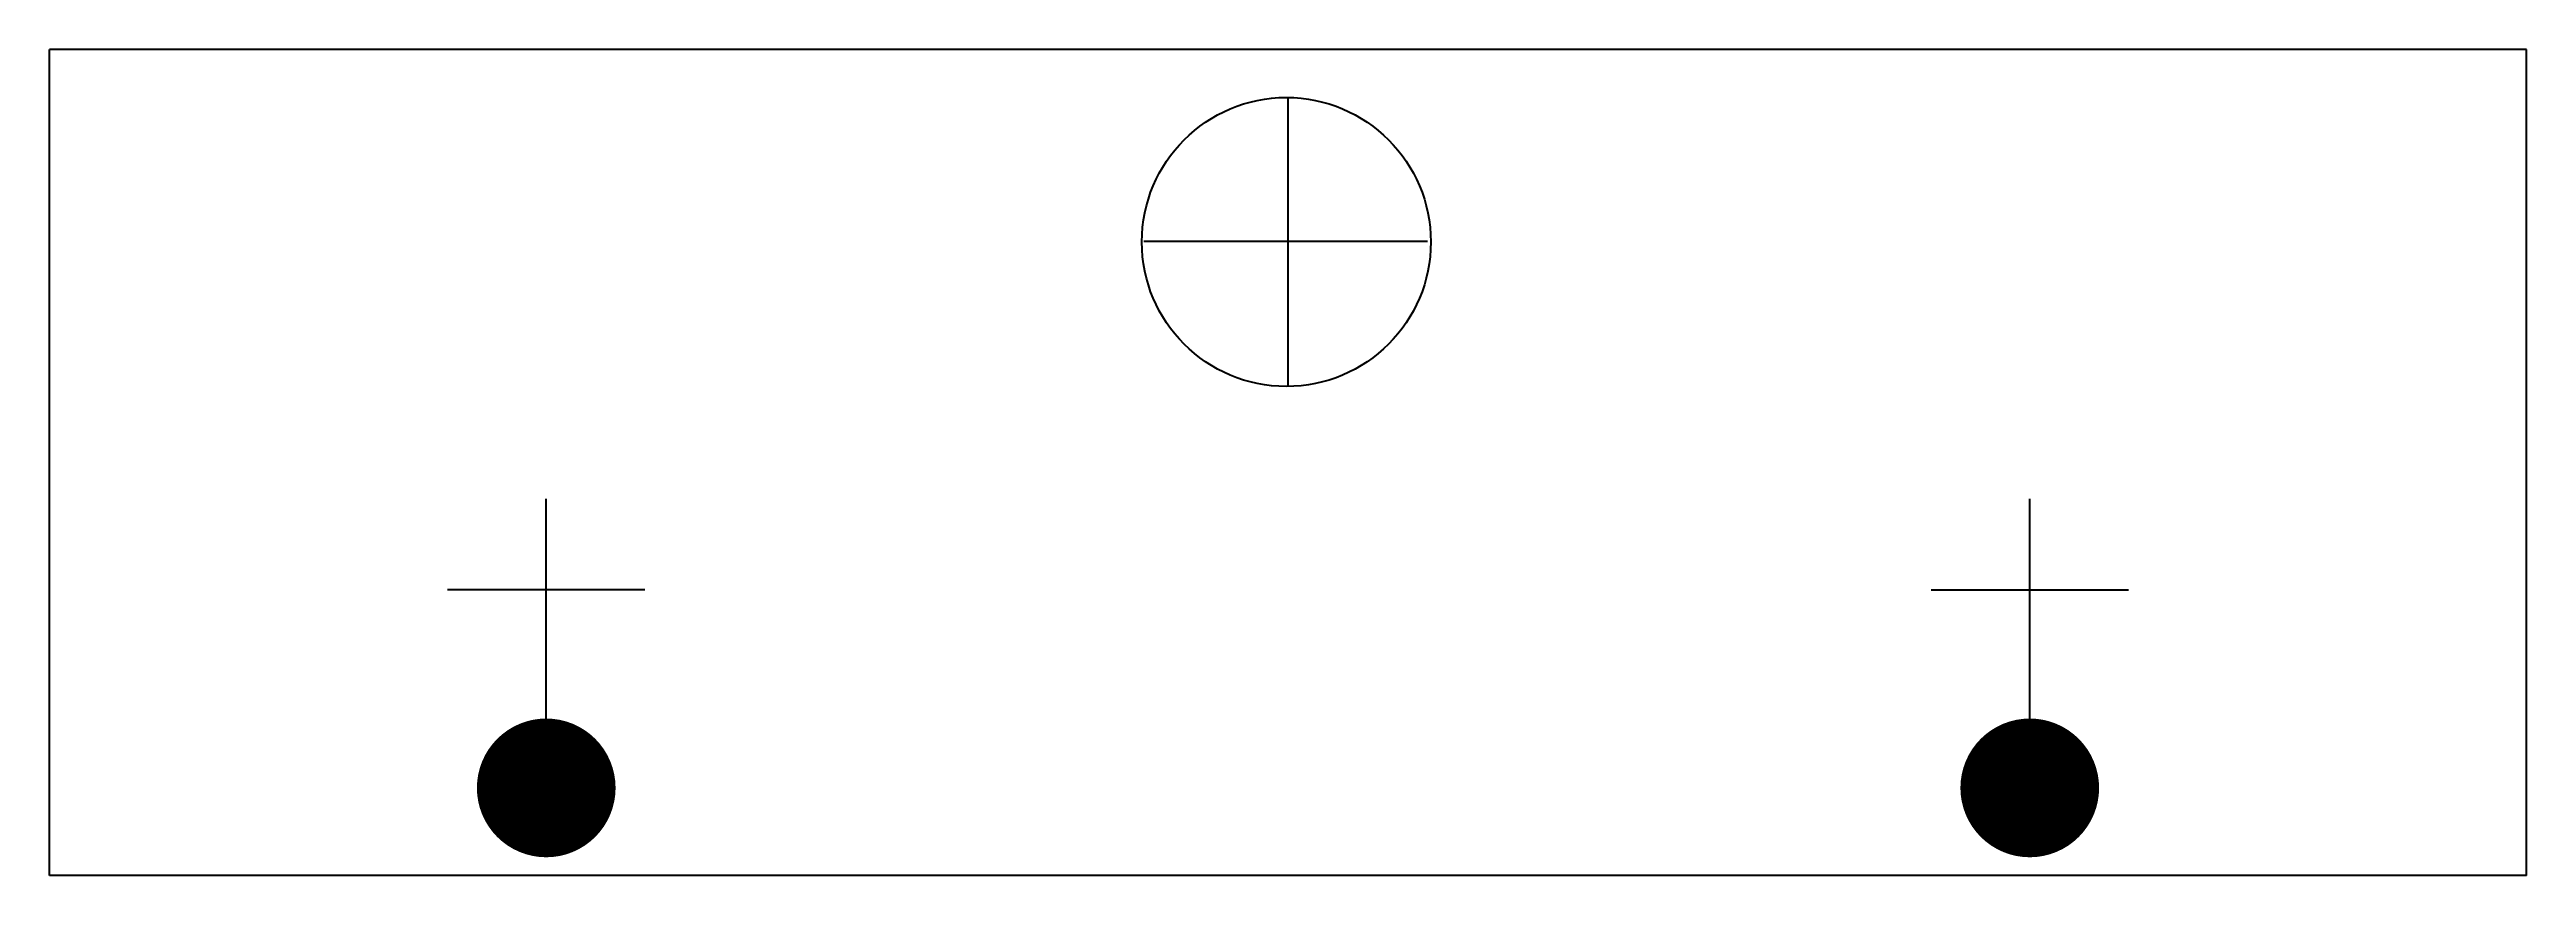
# Model space of a CAD drawing. Extents: x -750 to 750, y 0 to 500.
import ezdxf

# ---------------------------------------------------------------- set-up
doc = ezdxf.new("R2010")
doc.units = 0
doc.header["$LTSCALE"] = 1000
doc.header["$MEASUREMENT"] = 0
doc.linetypes.add('CONTINOUS', pattern=[0])
doc.layers.get('0').update_dxf_attribs({"linetype": 'CONTINUOUS'})
doc.layers.add('TJ(给排水专业S)', color=7, linetype='CONTINUOUS')
doc.styles.get("Standard").update_dxf_attribs({"font": 'GBENOR', "bigfont": 'GBCBIG'})

# ---------------------------------------------------------------- blocks, each defined once
blk = doc.blocks.new('_PLB2')
at = {"color": 0, "linetype": 'Continuous'}
blk.add_line((0, 0), (0, 0, 1), dxfattribs=at)
at = {"color": 0, "linetype": 'CONTINOUS'}
blk.add_circle((0, 0), 0.5, dxfattribs=at)
at = {"color": 0, "width": 0.7}
blk.add_text('浩辰公司', height=0.00001, dxfattribs=at).set_placement((0, 0))
blk = doc.blocks.new('A$C5A6D4801')
at = {"layer": 'TJ(给排水专业S)', "linetype": 'ByBlock'}
for p, q in [((750, 500), (-750, 500)), ((-750, 0), (-750, 500)), ((750, 0), (750, 500)), ((0, 296.4), (0, 470.3)), ((84.4, 383.7), (-87.4, 383.7)), ((-449.2, 53, 1750), (-449.2, 228, 1750)), ((449.2, 53, 1750), (449.2, 228, 1750)), ((-389.5, 173, 1750), (-509, 173, 1750)), ((389.5, 173, 1750), (509, 173, 1750)), ((750, 0), (-750, 0))]:
    blk.add_line(p, q, dxfattribs=at)
at = {"layer": 'TJ(给排水专业S)', "linetype": 'ByBlock', "const_width": 42, "elevation": 1750}
for points in [[(-428.2, 53, -1), (-470.2, 53, -1)], [(428.2, 53, 1), (470.2, 53, 1)]]:
    blk.add_lwpolyline(points, format="xyb", close=True, dxfattribs=at)
at = {"layer": 'TJ(给排水专业S)', "linetype": 'ByBlock', "xscale": 175, "yscale": 175, "zscale": 4550, "rotation": 180}
blk.add_blockref('_PLB2', (-1, 383.5, 1750), dxfattribs=at)

msp = doc.modelspace()

# ---------------------------------------------------------------- block references
at = {"layer": 'TJ(给排水专业S)', "color": 0, "linetype": 'ByBlock'}
msp.add_blockref('A$C5A6D4801', (0, 0), dxfattribs=at)

doc.saveas('drawing.dxf')
